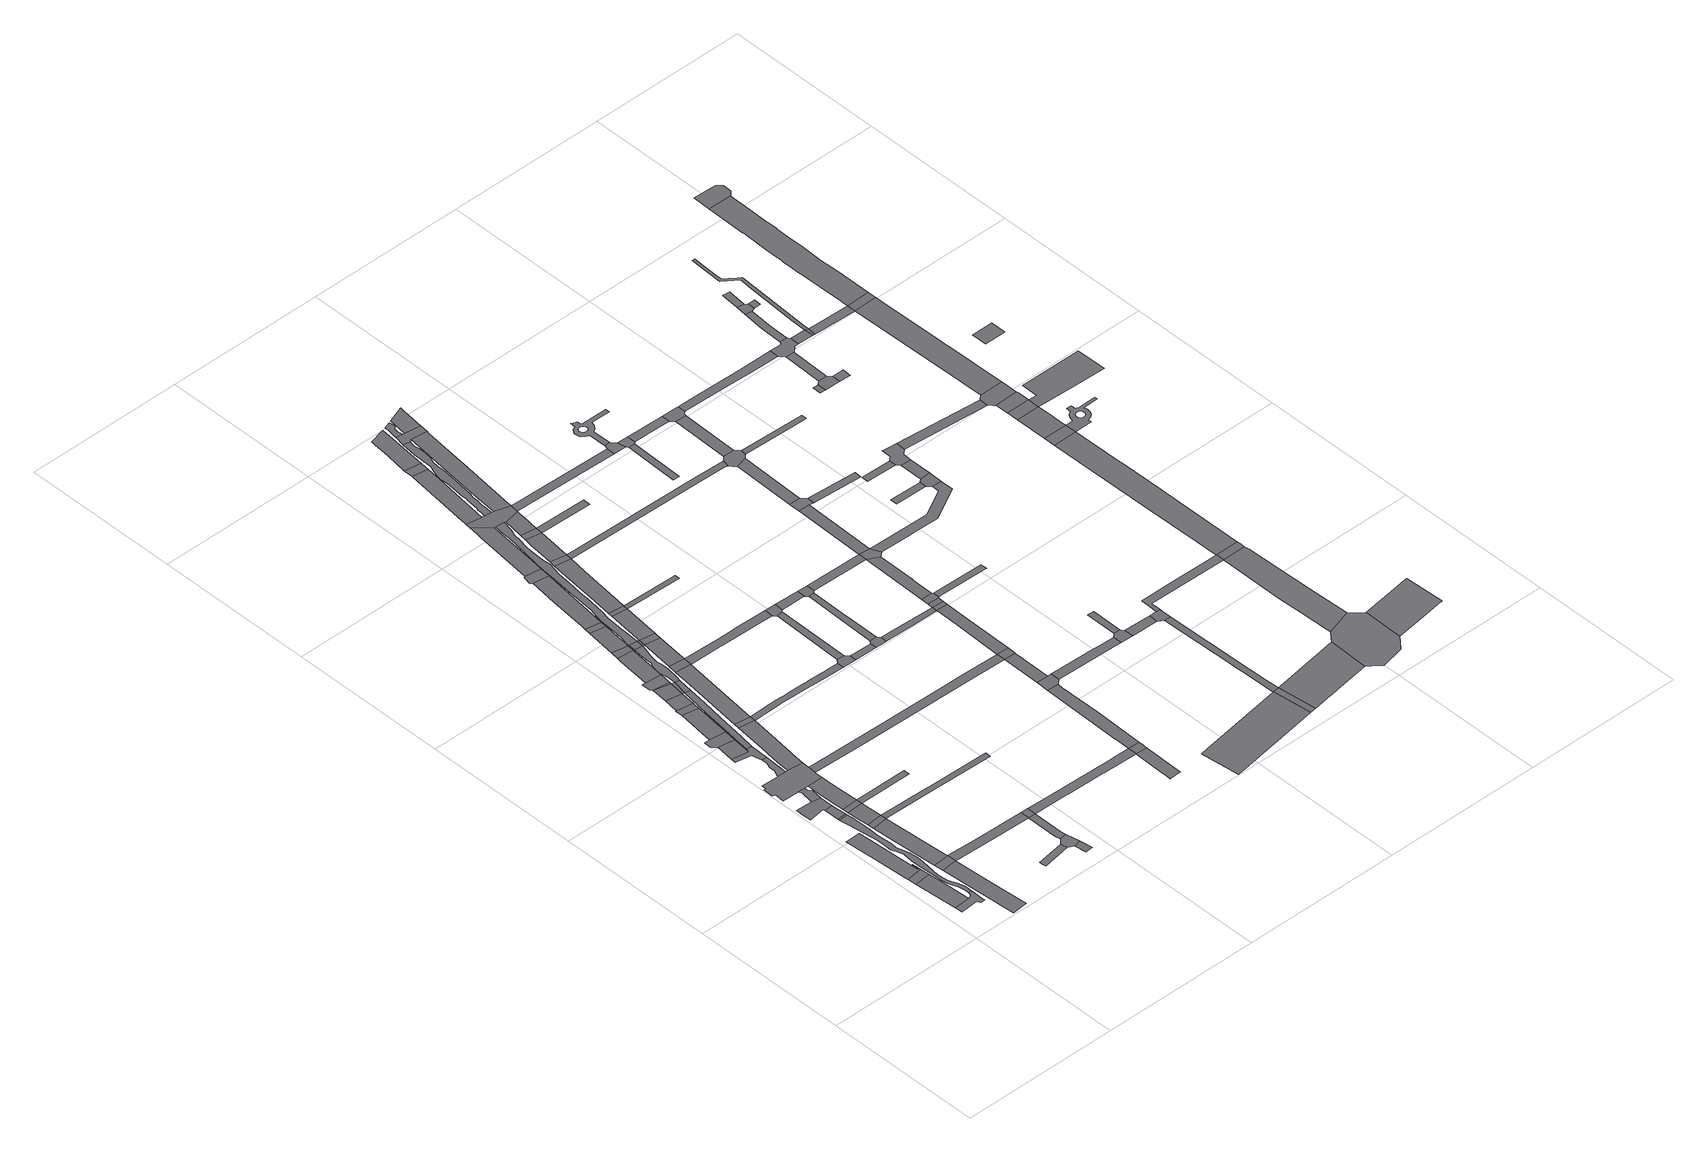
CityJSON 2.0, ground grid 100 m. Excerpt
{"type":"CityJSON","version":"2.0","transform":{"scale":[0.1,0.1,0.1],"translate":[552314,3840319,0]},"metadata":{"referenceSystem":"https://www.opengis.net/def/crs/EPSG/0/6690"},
"CityObjects":{
"road1":{"type":"Road","geometry":[{"type":"MultiSurface","lod":"1","boundaries":[[[0,1,2,3,4,5,6,7,8,9,10,11,12]]]}]},
"road2":{"type":"Road","attributes":{"RoadStructureAttribute.sectionType":"1"},"geometry":[{"type":"MultiSurface","lod":"1","boundaries":[[[13,14,15,4,3]]]}]},
"road3":{"type":"Road","geometry":[{"type":"MultiSurface","lod":"1","boundaries":[[[16,17,15,14]]]}]},
"road4":{"type":"Road","attributes":{"RoadStructureAttribute.sectionType":"1"},"geometry":[{"type":"MultiSurface","lod":"1","boundaries":[[[18,19,20,17,16,21,22,23,24,25,26]]]}]},
"road5":{"type":"Road","attributes":{"RoadStructureAttribute.sectionType":"1"},"geometry":[{"type":"MultiSurface","lod":"1","boundaries":[[[27,28,29,30,31,32,33,34]]]}]},
"road6":{"type":"Road","geometry":[{"type":"MultiSurface","lod":"1","boundaries":[[[35,36,37,38,39,40,41,42,43,44,45,46,47,48,49,50,51,52,53,54,55,56,57,58,59,60,61,62,63,64,65,66,67,68,0,12]]]}]},
"road7":{"type":"Road","geometry":[{"type":"MultiSurface","lod":"1","boundaries":[[[69,70,31,30,71]]]}]},
"road8":{"type":"Road","geometry":[{"type":"MultiSurface","lod":"1","boundaries":[[[72,73,74,75,76,77,78,79,80,81]]]}]},
"road9":{"type":"Road","geometry":[{"type":"MultiSurface","lod":"1","boundaries":[[[82,83,51,50]]]}]},
"road10":{"type":"Road","attributes":{"RoadStructureAttribute.sectionType":"1"},"geometry":[{"type":"MultiSurface","lod":"1","boundaries":[[[84,85,86,87,70,69]]]}]},
"road11":{"type":"Road","geometry":[{"type":"MultiSurface","lod":"1","boundaries":[[[88,77,76,89,83,82]]]}]},
"road12":{"type":"Road","geometry":[{"type":"MultiSurface","lod":"1","boundaries":[[[90,91,85,84,92,93]]]}]},
"road13":{"type":"Road","geometry":[{"type":"MultiSurface","lod":"1","boundaries":[[[94,95,81,80,96,97,98,99,100,101]]]}]},
"road14":{"type":"Road","attributes":{"RoadStructureAttribute.sectionType":"1"},"geometry":[{"type":"MultiSurface","lod":"1","boundaries":[[[102,103,104,105,106,91,90]]]}]},
"road15":{"type":"Road","geometry":[{"type":"MultiSurface","lod":"1","boundaries":[[[107,108,105,104]]]}]},
"road16":{"type":"Road","geometry":[{"type":"MultiSurface","lod":"1","boundaries":[[[109,110,111,112,113,114,115,116,94,101,117,118,119,120,121,122,123,124,125,126,127]]]}]},
"road17":{"type":"Road","attributes":{"RoadStructureAttribute.sectionType":"1"},"geometry":[{"type":"MultiSurface","lod":"1","boundaries":[[[117,128,129,108,107,130,118]]]}]},
"road18":{"type":"Road","geometry":[{"type":"MultiSurface","lod":"1","boundaries":[[[131,132,133,134,135,126,125,136]]]}]},
"road19":{"type":"Road","attributes":{"RoadStructureAttribute.sectionType":"1"},"geometry":[{"type":"MultiSurface","lod":"1","boundaries":[[[137,138,139,140,141,142,131,136,143]]]}]},
"road20":{"type":"Road","attributes":{"RoadStructureAttribute.sectionType":"1"},"geometry":[{"type":"MultiSurface","lod":"1","boundaries":[[[144,139,138,145]]]}]},
"road21":{"type":"Road","geometry":[{"type":"MultiSurface","lod":"1","boundaries":[[[146,147,148,144,145,149,150]]]}]},
"road22":{"type":"Road","attributes":{"RoadStructureAttribute.sectionType":"1"},"geometry":[{"type":"MultiSurface","lod":"1","boundaries":[[[151,71,30,152,153,154]]]}]},
"road23":{"type":"Road","geometry":[{"type":"MultiSurface","lod":"1","boundaries":[[[155,156,157,158,159]]]}]},
"road24":{"type":"Road","attributes":{"RoadStructureAttribute.sectionType":"1"},"geometry":[{"type":"MultiSurface","lod":"1","boundaries":[[[160,161,150,149,162,163]]]}]},
"road25":{"type":"Road","attributes":{"RoadStructureAttribute.sectionType":"1"},"geometry":[{"type":"MultiSurface","lod":"1","boundaries":[[[164,165,166,167,168,124,123,169,170,171]]]}]},
"road26":{"type":"Road","attributes":{"RoadStructureAttribute.sectionType":"1"},"geometry":[{"type":"MultiSurface","lod":"1","boundaries":[[[172,173,174,175,176,107,104]]]}]},
"road27":{"type":"Road","geometry":[{"type":"MultiSurface","lod":"1","boundaries":[[[177,178,160,163,179]]]}]},
"road28":{"type":"Road","geometry":[{"type":"MultiSurface","lod":"1","boundaries":[[[180,181,182,183,137,143,184,185,186,187]]]}]},
"road29":{"type":"Road","attributes":{"RoadStructureAttribute.sectionType":"1"},"geometry":[{"type":"MultiSurface","lod":"1","boundaries":[[[188,177,179,189]]]}]},
"road30":{"type":"Road","geometry":[{"type":"MultiSurface","lod":"1","boundaries":[[[190,164,171,191,192]]]}]},
"road31":{"type":"Road","geometry":[{"type":"MultiSurface","lod":"1","boundaries":[[[193,188,189,194]]]}]},
"road32":{"type":"Road","geometry":[{"type":"MultiSurface","lod":"1","boundaries":[[[195,196,155,159,197,198]]]}]},
"road33":{"type":"Road","attributes":{"RoadStructureAttribute.sectionType":"1"},"geometry":[{"type":"MultiSurface","lod":"1","boundaries":[[[198,197,199,200]]]}]},
"road34":{"type":"Road","attributes":{"RoadStructureAttribute.sectionType":"1"},"geometry":[{"type":"MultiSurface","lod":"1","boundaries":[[[193,194,201]]]}]},
"road35":{"type":"Road","geometry":[{"type":"MultiSurface","lod":"1","boundaries":[[[202,203,204,205,206,193,201,207,208]]]}]},
"road36":{"type":"Road","attributes":{"RoadStructureAttribute.sectionType":"1"},"geometry":[{"type":"MultiSurface","lod":"1","boundaries":[[[209,210,211,212,213,214,90,93]]]}]},
"road37":{"type":"Road","attributes":{"RoadStructureAttribute.sectionType":"1"},"geometry":[{"type":"MultiSurface","lod":"1","boundaries":[[[215,216,153,217,196,195]]]}]},
"road38":{"type":"Road","geometry":[{"type":"MultiSurface","lod":"1","boundaries":[[[194,189,180,218]]]}]},
"road39":{"type":"Road","geometry":[{"type":"MultiSurface","lod":"1","boundaries":[[[218,180,187,219]]]}]},
"road40":{"type":"Road","geometry":[{"type":"MultiSurface","lod":"1","boundaries":[[[154,153,216,220]]]}]},
"road41":{"type":"Road","attributes":{"RoadStructureAttribute.sectionType":"1"},"geometry":[{"type":"MultiSurface","lod":"1","boundaries":[[[221,222,190,192,223,224]]]}]},
"road42":{"type":"Road","attributes":{"RoadStructureAttribute.sectionType":"1"},"geometry":[{"type":"MultiSurface","lod":"1","boundaries":[[[225,226,208,207,227,228,229,230,231]]]}]},
"road43":{"type":"Road","geometry":[{"type":"MultiSurface","lod":"1","boundaries":[[[232,225,231,233]]]}]},
"road44":{"type":"Road","geometry":[{"type":"MultiSurface","lod":"1","boundaries":[[[234,235,236,237,238,227,239,240,218,219,241,242,243,244,245,246,247]]]}]},
"road45":{"type":"Road","attributes":{"RoadStructureAttribute.sectionType":"1"},"geometry":[{"type":"MultiSurface","lod":"1","boundaries":[[[233,231,234,248]]]}]},
"road46":{"type":"Road","attributes":{"RoadStructureAttribute.sectionType":"1"},"geometry":[{"type":"MultiSurface","lod":"1","boundaries":[[[249,232,233,250,251,252,253]]]}]},
"road47":{"type":"Road","geometry":[{"type":"MultiSurface","lod":"1","boundaries":[[[254,221,224,255,256]]]}]},
"road48":{"type":"Road","geometry":[{"type":"MultiSurface","lod":"1","boundaries":[[[248,234,247,257]]]}]},
"road49":{"type":"Road","geometry":[{"type":"MultiSurface","lod":"1","boundaries":[[[258,249,253,259,260]]]}]},
"road50":{"type":"Road","attributes":{"RoadStructureAttribute.sectionType":"1"},"geometry":[{"type":"MultiSurface","lod":"1","boundaries":[[[261,254,256,262,263]]]}]},
"road51":{"type":"Road","attributes":{"RoadStructureAttribute.sectionType":"1"},"geometry":[{"type":"MultiSurface","lod":"1","boundaries":[[[257,247,261,264]]]}]},
"road52":{"type":"Road","geometry":[{"type":"MultiSurface","lod":"1","boundaries":[[[264,261,263,265]]]}]},
"road53":{"type":"Road","attributes":{"RoadStructureAttribute.sectionType":"1"},"geometry":[{"type":"MultiSurface","lod":"1","boundaries":[[[266,267,268,269,270,271,272,273,274,275,192,191,276,277,278,279,280,281]]]}]},
"road54":{"type":"Road","attributes":{"RoadStructureAttribute.sectionType":"1"},"geometry":[{"type":"MultiSurface","lod":"1","boundaries":[[[282,283,284,285,260,259,286,287,288]]]}]},
"road55":{"type":"Road","attributes":{"RoadStructureAttribute.sectionType":"1"},"geometry":[{"type":"MultiSurface","lod":"1","boundaries":[[[289,290,291,264,265,292]]]}]},
"road56":{"type":"Road","geometry":[{"type":"MultiSurface","lod":"1","boundaries":[[[293,289,292,294]]]}]},
"road57":{"type":"Road","geometry":[{"type":"MultiSurface","lod":"1","boundaries":[[[295,296,297,282,288,298,299]]]}]},
"road58":{"type":"Road","attributes":{"RoadStructureAttribute.sectionType":"1"},"geometry":[{"type":"MultiSurface","lod":"1","boundaries":[[[300,301,302,303,304,220,216,305,306,307,308,309,310]]]}]},
"road59":{"type":"Road","attributes":{"RoadStructureAttribute.sectionType":"1"},"geometry":[{"type":"MultiSurface","lod":"1","boundaries":[[[311,312,313,121,120,314,315,316,317,318]]]}]},
"road60":{"type":"Road","geometry":[{"type":"MultiSurface","lod":"1","boundaries":[[[319,320,321,322,323,324,325,326,327,328,329,330,331,332,248,257,333,334,335,336,337,338,339,340,341,342,343,344,345,346,347,348]]]}]},
"road61":{"type":"Road","attributes":{"RoadStructureAttribute.sectionType":"1"},"geometry":[{"type":"MultiSurface","lod":"1","boundaries":[[[349,350,293,294,351,352,353]]]}]},
"road62":{"type":"Road","attributes":{"RoadStructureAttribute.sectionType":"1"},"geometry":[{"type":"MultiSurface","lod":"1","boundaries":[[[354,355,356,256,255,357,358,359,360,361,362]]]}]},
"road63":{"type":"Road","attributes":{"RoadStructureAttribute.sectionType":"1"},"geometry":[{"type":"MultiSurface","lod":"1","boundaries":[[[363,364,365,366,367,299,298,368,369]]]}]},
"road64":{"type":"Road","geometry":[{"type":"MultiSurface","lod":"1","boundaries":[[[370,349,353,371]]]}]},
"road65":{"type":"Road"},
"road66":{"type":"Road","attributes":{"RoadStructureAttribute.sectionType":"1"},"geometry":[{"type":"MultiSurface","lod":"1","boundaries":[[[372,373,374,294,292]]]}]},
"road67":{"type":"Road","geometry":[{"type":"MultiSurface","lod":"1","boundaries":[[[375,281,280,376,377,378]]]}]},
"road68":{"type":"Road","attributes":{"RoadStructureAttribute.sectionType":"1"},"geometry":[{"type":"MultiSurface","lod":"1","boundaries":[[[379,380,370,371,381]]]}]},
"road69":{"type":"Road","geometry":[{"type":"MultiSurface","lod":"1","boundaries":[[[382,379,381,383]]]}]},
"road70":{"type":"Road","geometry":[{"type":"MultiSurface","lod":"1","boundaries":[[[384,363,369,319,348,385,386,387,388,389,390,391,392,393,394]]]}]},
"road71":{"type":"Road","attributes":{"RoadStructureAttribute.sectionType":"1"},"geometry":[{"type":"MultiSurface","lod":"1","boundaries":[[[395,396,397,398,375,378]]]}]},
"road72":{"type":"Road","attributes":{"RoadStructureAttribute.sectionType":"1"},"geometry":[{"type":"MultiSurface","lod":"1","boundaries":[[[399,400,401,402,403,404,384,394,405,406,407]]]}]},
"road73":{"type":"Road","attributes":{"RoadStructureAttribute.sectionType":"1"},"geometry":[{"type":"MultiSurface","lod":"1","boundaries":[[[408,409,387,386,382,383]]]}]},
"road74":{"type":"Road","attributes":{"RoadStructureAttribute.sectionType":"1"},"geometry":[{"type":"MultiSurface","lod":"1","boundaries":[[[309,410,411,412,413,414,415]]]}]},
"road75":{"type":"Road","attributes":{"RoadStructureAttribute.sectionType":"1"},"geometry":[{"type":"MultiSurface","lod":"1","boundaries":[[[377,376,416,417]]]}]},
"road76":{"type":"Road","geometry":[{"type":"MultiSurface","lod":"1","boundaries":[[[310,309,415,418,419,420]]]}]},
"road77":{"type":"Road","geometry":[{"type":"MultiSurface","lod":"1","boundaries":[[[362,361,421,422,397,396,423,424,425]]]}]},
"road78":{"type":"Road","geometry":[{"type":"MultiSurface","lod":"1","boundaries":[[[426,399,407,427]]]}]},
"road79":{"type":"Road","geometry":[{"type":"MultiSurface","lod":"1","boundaries":[[[428,429,417,416,430,431,432]]]}]},
"road80":{"type":"Road","geometry":[{"type":"MultiSurface","lod":"1","boundaries":[[[433,434,435,436,437,438,439,440,441,442,443,444,445,446,447,448,449,392,391,450,451,452,453,454,455,456,457,458,459,460,461,462,463]]]}]},
"road81":{"type":"Road","attributes":{"RoadStructureAttribute.sectionType":"1"},"geometry":[{"type":"MultiSurface","lod":"1","boundaries":[[[464,465,466,467,310,420,468,469,470]]]}]},
"road82":{"type":"Road","attributes":{"RoadStructureAttribute.sectionType":"1"},"geometry":[{"type":"MultiSurface","lod":"1","boundaries":[[[471,472,383,381]]]}]},
"road83":{"type":"Road","attributes":{"RoadStructureAttribute.sectionType":"1"},"geometry":[{"type":"MultiSurface","lod":"1","boundaries":[[[425,424,473,474,475]]]}]},
"road84":{"type":"Road","attributes":{"RoadStructureAttribute.sectionType":"1"},"geometry":[{"type":"MultiSurface","lod":"1","boundaries":[[[476,477,478,479,426,427]]]}]},
"road85":{"type":"Road","attributes":{"RoadStructureAttribute.sectionType":"1"},"geometry":[{"type":"MultiSurface","lod":"1","boundaries":[[[480,481,482,483,484,429,428]]]}]},
"road86":{"type":"Road","attributes":{"RoadStructureAttribute.sectionType":"1"},"geometry":[{"type":"MultiSurface","lod":"1","boundaries":[[[485,486,487,389,388,488,489,490,491,492]]]}]},
"road87":{"type":"Road","geometry":[{"type":"MultiSurface","lod":"1","boundaries":[[[475,474,493,494,483,482,495,496,497]]]}]},
"road88":{"type":"Road","geometry":[{"type":"MultiSurface","lod":"1","boundaries":[[[498,464,470,499,500,501]]]}]},
"road89":{"type":"Road","attributes":{"RoadStructureAttribute.sectionType":"1"},"geometry":[{"type":"MultiSurface","lod":"1","boundaries":[[[502,432,431,503,504,505,506]]]}]},
"road90":{"type":"Road","attributes":{"RoadStructureAttribute.sectionType":"1"},"geometry":[{"type":"MultiSurface","lod":"1","boundaries":[[[317,498,501,507,508,509,510]]]}]},
"road91":{"type":"Road","geometry":[{"type":"MultiSurface","lod":"1","boundaries":[[[511,512,513,514,515,516,517,518,519,520,521]]]}]},
"road92":{"type":"Road","geometry":[{"type":"MultiSurface","lod":"1","boundaries":[[[520,522,523,433,463,485,492,524,525,521]]]}]},
"road93":{"type":"Road","geometry":[{"type":"MultiSurface","lod":"1","boundaries":[[[318,317,510,526,527]]]}]},
"road94":{"type":"Road","attributes":{"RoadStructureAttribute.sectionType":"1"},"geometry":[{"type":"MultiSurface","lod":"1","boundaries":[[[528,529,530,525,524]]]}]},
"road95":{"type":"Road","attributes":{"RoadStructureAttribute.sectionType":"1"},"geometry":[{"type":"MultiSurface","lod":"1","boundaries":[[[388,387,531,532,533,534]]]}]},
"road96":{"type":"Road","attributes":{"RoadStructureAttribute.sectionType":"1"},"geometry":[{"type":"MultiSurface","lod":"1","boundaries":[[[535,371,353,536,537,538,539]]]}]},
"road97":{"type":"Road","attributes":{"RoadStructureAttribute.sectionType":"1"},"geometry":[{"type":"MultiSurface","lod":"1","boundaries":[[[540,541,542,543,318,527,544,545]]]}]},
"road98":{"type":"Road","attributes":{"function":"3","RoadStructureAttribute.sectionType":"1"},"geometry":[{"type":"MultiSurface","lod":"1","boundaries":[[[546,547,548,549,550,551,552]]]}]},
"road99":{"type":"Road","attributes":{"RoadStructureAttribute.sectionType":"1"},"geometry":[{"type":"MultiSurface","lod":"1","boundaries":[[[553,497,496,554,555,556]]]}]},
"road100":{"type":"Road","geometry":[{"type":"MultiSurface","lod":"1","boundaries":[[[506,505,540,545,557]]]}]},
"road101":{"type":"Road","attributes":{"RoadStructureAttribute.sectionType":"1"},"geometry":[{"type":"MultiSurface","lod":"1","boundaries":[[[558,559,506,557,560]]]}]},
"road102":{"type":"Road","attributes":{"RoadStructureAttribute.sectionType":"1"},"geometry":[{"type":"MultiSurface","lod":"1","boundaries":[[[561,562,563,500,499,564,565]]]}]},
"road103":{"type":"Road","geometry":[{"type":"MultiSurface","lod":"1","boundaries":[[[566,567,568,558,560,569,570,571,572]]]}]},
"road104":{"type":"Road","attributes":{"RoadStructureAttribute.sectionType":"1"},"geometry":[{"type":"MultiSurface","lod":"1","boundaries":[[[555,566,572,573,574,575]]]}]},
"road105":{"type":"Road","geometry":[{"type":"MultiSurface","lod":"1","boundaries":[[[556,555,575,576,577]]]}]},
"road106":{"type":"Road","attributes":{"RoadStructureAttribute.sectionType":"1"},"geometry":[{"type":"MultiSurface","lod":"1","boundaries":[[[578,579,580,581,582,571,570]]]}]},
"road107":{"type":"Road","attributes":{"RoadStructureAttribute.sectionType":"1"},"geometry":[{"type":"MultiSurface","lod":"1","boundaries":[[[583,556,577,584]]]}]},
"road108":{"type":"Road","attributes":{"RoadStructureAttribute.sectionType":"1"},"geometry":[{"type":"MultiSurface","lod":"1","boundaries":[[[585,586,587,588,589]]]}]},
"road109":{"type":"Road","geometry":[{"type":"MultiSurface","lod":"1","boundaries":[[[590,591,592,534,533,593,594]]]}]},
"road110":{"type":"Road","geometry":[{"type":"MultiSurface","lod":"1","boundaries":[[[595,565,564,596,597,598]]]}]},
"road111":{"type":"Road","geometry":[{"type":"MultiSurface","lod":"1","boundaries":[[[599,600,546,552,601]]]}]},
"road112":{"type":"Road","geometry":[{"type":"MultiSurface","lod":"1","boundaries":[[[602,603,595,598]]]}]},
"road113":{"type":"Road","geometry":[{"type":"MultiSurface","lod":"1","boundaries":[[[594,593,585,589,604,605]]]}]},
"road114":{"type":"Road","attributes":{"RoadStructureAttribute.sectionType":"1"},"geometry":[{"type":"MultiSurface","lod":"1","boundaries":[[[606,607,608,609,610,611,612,613,614,615,616,617,618,619,620,621,591,590,622,623,624,625,626,627,628,629],[630,631,632,633,634,635,636,637,638,639,640,641,642,643,644,645]]]}]},
"road115":{"type":"Road","geometry":[{"type":"MultiSurface","lod":"1","boundaries":[[[646,647,583,584,648,649,650]]]}]},
"road116":{"type":"Road","attributes":{"RoadStructureAttribute.sectionType":"1"},"geometry":[{"type":"MultiSurface","lod":"1","boundaries":[[[651,597,596,652,653]]]}]},
"road117":{"type":"Road","attributes":{"RoadStructureAttribute.sectionType":"1"},"geometry":[{"type":"MultiSurface","lod":"1","boundaries":[[[654,655,656,657,658,659,660,661,662,663,664,665,666,600,599]]]}]},
"road118":{"type":"Road","attributes":{"RoadStructureAttribute.sectionType":"1"},"geometry":[{"type":"MultiSurface","lod":"1","boundaries":[[[667,668,646,650]]]}]},
"road119":{"type":"Road","attributes":{"RoadStructureAttribute.sectionType":"1"},"geometry":[{"type":"MultiSurface","lod":"1","boundaries":[[[605,604,669,670,671]]]}]},
"road120":{"type":"Road","geometry":[{"type":"MultiSurface","lod":"1","boundaries":[[[672,673,674,539,538,675,676,668,667,677,678,679,680,681,682]]]}]},
"road121":{"type":"Road","geometry":[{"type":"MultiSurface","lod":"1","boundaries":[[[683,684,685,653,652,661,660,686,687,688]]]}]},
"road122":{"type":"Road","attributes":{"function":"3","RoadStructureAttribute.sectionType":"1"},"geometry":[{"type":"MultiSurface","lod":"1","boundaries":[[[689,690,599,601,691,692,693,694]]]}]},
"road123":{"type":"Road","attributes":{"RoadStructureAttribute.sectionType":"1"},"geometry":[{"type":"MultiSurface","lod":"1","boundaries":[[[695,696,697,577,576,698,699,700,701,702]]]}]},
"road124":{"type":"Road","attributes":{"RoadStructureAttribute.sectionType":"1"},"geometry":[{"type":"MultiSurface","lod":"1","boundaries":[[[703,704,649,648]]]}]},
"road125":{"type":"Road","attributes":{"RoadStructureAttribute.sectionType":"1"},"geometry":[{"type":"MultiSurface","lod":"1","boundaries":[[[705,672,682,706]]]}]},
"road126":{"type":"Road","geometry":[{"type":"MultiSurface","lod":"1","boundaries":[[[707,671,670,708,709,710,705,706,711,712,713]]]}]},
"road127":{"type":"Road","geometry":[{"type":"MultiSurface","lod":"1","boundaries":[[[714,715,716,717]]]}]},
"road128":{"type":"Road","attributes":{"RoadStructureAttribute.sectionType":"1"},"geometry":[{"type":"MultiSurface","lod":"1","boundaries":[[[718,719,720,721,722,723,724,680,679]]]}]},
"road129":{"type":"Road","geometry":[{"type":"MultiSurface","lod":"1","boundaries":[[[725,726,727,728]]]}]},
"road130":{"type":"Road","attributes":{"RoadStructureAttribute.sectionType":"1"},"geometry":[{"type":"MultiSurface","lod":"1","boundaries":[[[729,730,731,732,688,687,733,734,735,736,737]]]}]},
"road131":{"type":"Road","geometry":[{"type":"MultiSurface","lod":"1","boundaries":[[[738,717,716,695,702,739]]]}]},
"road132":{"type":"Road","geometry":[{"type":"MultiSurface","lod":"1","boundaries":[[[740,741,742,743,744,689,694,745,746,747,748,749,750,751]]]}]},
"road133":{"type":"Road","attributes":{"RoadStructureAttribute.sectionType":"1"},"geometry":[{"type":"MultiSurface","lod":"1","boundaries":[[[752,738,739,753]]]}]},
"road134":{"type":"Road","geometry":[{"type":"MultiSurface","lod":"1","boundaries":[[[754,755,756,757,758,728,727,752,753,759,760,761]]]}]},
"road135":{"type":"Road","attributes":{"RoadStructureAttribute.sectionType":"1"},"geometry":[{"type":"MultiSurface","lod":"1","boundaries":[[[762,763,764,713,712,765,766,767,768,769]]]}]},
"road136":{"type":"Road","attributes":{"RoadStructureAttribute.sectionType":"1"},"geometry":[{"type":"MultiSurface","lod":"1","boundaries":[[[770,771,772,773,774,736,775,776,777,778,779,743,742]]]}]},
"road137":{"type":"Road","geometry":[{"type":"MultiSurface","lod":"1","boundaries":[[[737,736,774,780,781]]]}]},
"road138":{"type":"Road","geometry":[{"type":"MultiSurface","lod":"1","boundaries":[[[782,783,784,785]]]}]},
"road139":{"type":"Road","attributes":{"function":"3","RoadStructureAttribute.sectionType":"1"},"geometry":[{"type":"MultiSurface","lod":"1","boundaries":[[[786,787,788,751,750,789,790,791,792]]]}]},
"road140":{"type":"Road","geometry":[{"type":"MultiSurface","lod":"1","boundaries":[[[793,785,784,794,795,796]]]}]},
"road141":{"type":"Road","attributes":{"RoadStructureAttribute.sectionType":"1"},"geometry":[{"type":"MultiSurface","lod":"1","boundaries":[[[761,760,797,798]]]}]},
"road142":{"type":"Road","attributes":{"RoadStructureAttribute.sectionType":"1"},"geometry":[{"type":"MultiSurface","lod":"1","boundaries":[[[799,793,796,800]]]}]},
"road143":{"type":"Road","attributes":{"RoadStructureAttribute.sectionType":"1"},"geometry":[{"type":"MultiSurface","lod":"1","boundaries":[[[801,802,803,804,805,806,807,808,809,810,811,812,737,781]]]}]},
"road144":{"type":"Road","attributes":{"RoadStructureAttribute.sectionType":"1"},"geometry":[{"type":"MultiSurface","lod":"1","boundaries":[[[813,814,795,794]]]}]},
"road145":{"type":"Road","geometry":[{"type":"MultiSurface","lod":"1","boundaries":[[[815,816,769,768,799,800,817,818,819,820]]]}]},
"road146":{"type":"Road","attributes":{"RoadStructureAttribute.sectionType":"1"},"geometry":[{"type":"MultiSurface","lod":"1","boundaries":[[[821,822,815,820,823,824]]]}]},
"road147":{"type":"Road","geometry":[{"type":"MultiSurface","lod":"1","boundaries":[[[825,826,808,807]]]}]},
"road148":{"type":"Road","attributes":{"RoadStructureAttribute.sectionType":"1"},"geometry":[{"type":"MultiSurface","lod":"1","boundaries":[[[819,818,827,828]]]}]},
"road149":{"type":"Road","attributes":{"RoadStructureAttribute.sectionType":"1"},"geometry":[{"type":"MultiSurface","lod":"1","boundaries":[[[829,830,831,832,826,825,833,834,835,836,837]]]}]},
"road150":{"type":"Road","geometry":[{"type":"MultiSurface","lod":"1","boundaries":[[[838,821,824,839,840,841]]]}]},
"road151":{"type":"Road","geometry":[{"type":"MultiSurface","lod":"1","boundaries":[[[828,827,842,843]]]}]},
"road152":{"type":"Road","geometry":[{"type":"MultiSurface","lod":"1","boundaries":[[[844,829,837,845]]]}]},
"road153":{"type":"Road","attributes":{"RoadStructureAttribute.sectionType":"1"},"geometry":[{"type":"MultiSurface","lod":"1","boundaries":[[[846,847,838,841]]]}]},
"road154":{"type":"Road","attributes":{"RoadStructureAttribute.sectionType":"1"},"geometry":[{"type":"MultiSurface","lod":"1","boundaries":[[[848,849,850,851,844,845]]]}]},
"road155":{"type":"Road","geometry":[{"type":"MultiSurface","lod":"1","boundaries":[[[852,853,840,839]]]}]},
"road156":{"type":"Road","geometry":[{"type":"MultiSurface","lod":"1","boundaries":[[[854,855,798,797,856,857,858,851,850,859,860]]]}]},
"road157":{"type":"Road","attributes":{"RoadStructureAttribute.sectionType":"1"},"geometry":[{"type":"MultiSurface","lod":"1","boundaries":[[[861,862,863,864,865,866,867,868,869,870,871,872,873,874,875,828,843]]]}]},
"road158":{"type":"Road","attributes":{"RoadStructureAttribute.sectionType":"1"},"geometry":[{"type":"MultiSurface","lod":"1","boundaries":[[[843,842,876,877]]]}]},
"road159":{"type":"Road","attributes":{"RoadStructureAttribute.sectionType":"1"},"geometry":[{"type":"MultiSurface","lod":"1","boundaries":[[[878,879,880,881,882,883,884,885,886,887,888,889,890,891,892,893,894,895,896,897,898,899,900,901,902,903,904,905,906,907,908,909,910,911,912,913,914,915,916,917,918,919,920,921,922,923,924,925,926,927,928,929,930,931,932,933,934,935,936,937,938,939,940,941,942,943,944,945,946,947,948,949,950,951,952,953,954,955,956,957,958,959,960,961,962,963,964,965,966,967,968,969,970,971,972,973,974,975,976,977,978,979,980,981,982,983,984,985,825,807],[986,987,988,989,990,991,992,993,994,995,996,997,998,999,1000,1001,1002,1003,1004,1005,1006,1007,1008,1009,1010,1011,1012,1013,1014,1015,1016,1017,1018,1019,1020,1021,1022,1023,1024,1025,1026,1027,1028,1029,1030,1031,1032,1033,1034,1035,1036,1037,1038,1039,1040,1041,1042,1043,1044,1045,1046,1047,1048,1049,1050,1051,1052,1053,1054,1055,1056,1057,1058,1059,1060,1061,1062,1063,1064,1065,1066,1067,1068,1069,1070,1071,1072,1073,1074,1075,1076,1077,1078,1079,1080,1081,1082,1083,1084,1085,1086,1087,1088,1089,1090,1091,1092,1093]]]}]},
"road160":{"type":"Road","attributes":{"RoadStructureAttribute.sectionType":"1"},"geometry":[{"type":"MultiSurface","lod":"1","boundaries":[[[1094,1095,1096,1097,1098,876,1099,1100,1101,1102,854,860]]]}]},
"road161":{"type":"Road","attributes":{"RoadStructureAttribute.sectionType":"1"},"geometry":[{"type":"MultiSurface","lod":"1","boundaries":[[[1103,1104,845,837,1105,1106,1107]]]}]},
"road162":{"type":"Road","geometry":[{"type":"MultiSurface","lod":"1","boundaries":[[[1108,877,876,1098]]]}]},
"road163":{"type":"Road","geometry":[{"type":"MultiSurface","lod":"1","boundaries":[[[1109,1110,1111,1112,1113]]]}]},
"road164":{"type":"Road","attributes":{"RoadStructureAttribute.sectionType":"1"},"geometry":[{"type":"MultiSurface","lod":"1","boundaries":[[[1114,1115,1116,1117,1118,1119,1120,1121,1122,1123,1124,1125,877,1108,1126,1127,1128,1129,1130,1131,1132,1133,1134,1135,1136,1137,1138,1139]]]}]},
"road165":{"type":"Road","geometry":[{"type":"MultiSurface","lod":"1","boundaries":[[[1140,1114,1139,1141,1142,1143,1144,1145,1146]]]}]}
},
"vertices":[
[219,290,0],[211,267,0],[196,257,0],[187,257,0],[86,246,0],[89,202,0],[190,212,0],[202,209,0],[212,189,0],[239,190,0],[237,214,0],[239,277,0],[239,289,0],
[176,439,0],[169,533,0],[67,522,0],
[164,590,0],[64,579,0],
[36,1013,0],[49,802,0],[63,591,0],[164,602,0],[160,649,0],[160,602,0],[155,602,0],[139,888,0],[130,1013,0],
[358,258,0],[348,378,0],[342,504,0],[342,515,0],[242,505,0],[276,14,0],[276,12,0],[375,23,0],
[240,341,0],[227,388,0],[207,434,0],[201,494,0],[202,533,0],[208,586,0],[216,626,0],[217,670,0],[212,723,0],[204,759,0],[191,805,0],[194,844,0],[190,938,0],[189,1015,0],[189,1126,0],[186,1163,0],[128,1157,0],[137,1094,0],[159,908,0],[159,843,0],[160,809,0],[173,778,0],[183,735,0],[180,699,0],[176,668,0],[176,621,0],[179,565,0],[182,529,0],[182,487,0],[184,448,0],[189,416,0],[197,390,0],[211,355,0],[218,317,0],
[338,573,0],[238,563,0],[341,573,0],
[20,1368,0],[20,1320,0],[22,1264,0],[124,1279,0],[128,1266,0],[178,1271,0],[177,1298,0],[177,1327,0],[179,1354,0],[122,1363,0],
[185,1175,0],[128,1169,0],
[309,1001,0],[211,992,0],[220,844,0],[237,581,0],
[180,1238,0],[128,1195,0],
[308,1040,0],[209,1031,0],[309,1002,0],[309,1005,0],
[125,1466,0],[134,1447,0],[181,1367,0],[183,1393,0],[184,1417,0],[188,1425,0],[171,1446,0],[170,1466,0],
[307,1040,0],[307,1045,0],[301,1175,0],[201,1170,0],[204,1106,0],
[300,1214,0],[199,1207,0],
[26,1629,0],[23,1599,0],[10,1599,0],[9,1537,0],[17,1533,0],[25,1529,0],[22,1469,0],[122,1466,0],[197,1466,0],[293,1466,0],[293,1517,0],[295,1517,0],[298,1571,0],[299,1584,0],[302,1617,0],[204,1626,0],[187,1626,0],[136,1625,0],[129,1625,0],
[194,1402,0],[195,1283,0],[294,1349,0],
[164,1777,0],[164,1739,0],[152,1706,0],[152,1668,0],[138,1635,0],[194,1775,0],
[167,1895,0],[156,1870,0],[55,1889,0],[51,1859,0],[152,1840,0],[156,1812,0],[200,1891,0],
[69,2006,0],[170,1988,0],
[60,2078,0],[44,2079,0],[41,2031,0],[179,2066,0],[79,2078,0],
[522,566,0],[600,508,0],[848,501,0],[849,559,0],
[822,237,0],[645,208,0],[647,187,0],[651,166,0],[832,198,0],
[107,2314,0],[84,2139,0],[201,2246,0],[207,2296,0],
[251,2043,0],[228,1844,0],[215,1746,0],[208,1683,0],[205,1637,0],[307,1672,0],[329,1845,0],[350,2027,0],
[637,1175,0],[638,1194,0],[639,1213,0],[638,1213,0],[622,1213,0],
[112,2361,0],[104,2361,0],[213,2343,0],
[239,2435,0],[211,2245,0],[198,2132,0],[174,1950,0],[214,1986,0],[239,2168,0],[260,2310,0],[276,2427,0],
[123,2456,0],[224,2438,0],
[255,2077,0],[352,2027,0],[354,2065,0],
[136,2560,0],[236,2533,0],
[896,278,0],[851,268,0],[866,179,0],[911,189,0],
[878,103,0],[924,109,0],
[238,2547,0],
[140,2630,0],[135,2630,0],[124,2631,0],[122,2575,0],[133,2563,0],[247,2618,0],[147,2631,0],
[636,998,0],[1036,989,0],[1036,1007,0],[1036,1024,0],[636,1033,0],[634,1033,0],
[891,313,0],[893,502,0],[846,302,0],
[258,2529,0],
[289,2523,0],
[894,558,0],
[316,2584,0],[301,2460,0],[354,2066,0],[413,2574,0],
[175,2870,0],[171,2840,0],[250,2640,0],[256,2697,0],[273,2841,0],[273,2842,0],[275,2857,0],
[182,2922,0],[281,2903,0],
[285,2856,0],[278,2811,0],[274,2742,0],[274,2718,0],[262,2702,0],[255,2612,0],[260,2574,0],[293,2549,0],[309,2634,0],[306,2683,0],[301,2709,0],[313,2766,0],[323,2802,0],[335,2850,0],
[285,2903,0],
[205,3110,0],[282,2914,0],[283,2920,0],[291,2985,0],[304,3092,0],
[323,2640,0],[416,2574,0],[420,2629,0],
[341,2896,0],
[209,3149,0],[309,3131,0],[211,3149,0],
[349,2848,0],[421,2642,0],[444,2833,0],
[353,2894,0],
[450,2877,0],
[891,2060,0],[889,2060,0],[768,2064,0],[749,2064,0],[741,2064,0],[653,2066,0],[592,2067,0],[535,2069,0],[492,2069,0],[491,2069,0],[561,2032,0],[741,2024,0],[747,2024,0],[851,2020,0],[968,2018,0],[968,2058,0],
[264,3593,0],[242,3413,0],[219,3210,0],[214,3176,0],[319,3219,0],[352,3486,0],[364,3581,0],
[381,3128,0],[355,2911,0],[354,2904,0],[479,3116,0],
[384,3156,0],[482,3145,0],
[262,3661,0],[252,3609,0],[262,3596,0],[372,3649,0],[272,3661,0],
[1510,544,0],[1509,544,0],[1459,545,0],[1032,554,0],[1015,555,0],[1124,497,0],[1126,497,0],[1371,491,0],[1373,491,0],[1595,486,0],[1596,542,0],
[1343,1551,0],[1241,1553,0],[765,1561,0],[612,1509,0],[927,1503,0],[1390,1494,0],[1616,1489,0],[1614,1545,0],
[432,4050,0],[422,3978,0],[420,3935,0],[376,3632,0],[374,3604,0],[353,3424,0],[347,3337,0],[340,3277,0],[338,3240,0],[321,3176,0],[316,3142,0],[305,3010,0],[298,2960,0],[286,2923,0],[343,2942,0],[347,3010,0],[354,3124,0],[370,3193,0],[382,3290,0],[391,3384,0],[402,3469,0],[411,3555,0],[430,3647,0],[427,3685,0],[432,3758,0],[436,3824,0],[448,3890,0],[455,3938,0],[474,3978,0],[487,4044,0],
[439,3616,0],[402,3307,0],[484,3156,0],[523,3482,0],[537,3599,0],
[780,2621,0],[755,2622,0],[645,2624,0],[628,2570,0],[630,2570,0],[908,2564,0],[965,2563,0],[983,2563,0],[984,2617,0],
[330,4133,0],[330,4131,0],[328,4113,0],[321,4061,0],[318,4038,0],[382,3731,0],[420,4051,0],
[444,3656,0],[542,3638,0],
[838,3107,0],[839,3137,0],[657,3141,0],
[991,2084,0],[1055,2016,0],[1056,2057,0],[1033,2077,0],
[471,3868,0],[464,3825,0],[569,3853,0],
[478,3913,0],[574,3898,0],
[334,4169,0],[490,4044,0],[497,4043,0],[594,4062,0],[602,4113,0],[507,4144,0],[502,4144,0],[494,4145,0],[449,4150,0],[435,4152,0],[431,4152,0],
[1040,2496,0],[1041,2550,0],[1001,2541,0],[1000,2496,0],
[390,4633,0],[389,4623,0],[384,4584,0],[380,4550,0],[337,4199,0],[335,4176,0],[431,4154,0],[477,4518,0],[488,4617,0],
[588,4008,0],[592,4046,0],
[1591,311,0],[1589,251,0],[1589,249,0],[1588,222,0],[1662,227,0],[1667,483,0],
[1198,2013,0],[1198,2053,0],
[1668,514,0],[1668,515,0],[1668,539,0],
[992,2552,0],[999,2543,0],[1041,2552,0],[1052,2562,0],[1054,2615,0],
[392,4693,0],[495,4676,0],
[1256,2074,0],[1213,2071,0],[1249,2012,0],[1268,2012,0],[1273,2052,0],
[529,4846,0],[520,4780,0],[516,4741,0],[517,4711,0],[517,4678,0],[513,4624,0],[502,4591,0],[487,4548,0],[484,4516,0],[485,4485,0],[483,4450,0],[471,4336,0],[473,4313,0],[469,4298,0],[461,4221,0],[456,4211,0],[455,4183,0],[498,4198,0],[498,4226,0],[506,4271,0],[505,4300,0],[512,4324,0],[517,4338,0],[542,4560,0],[542,4603,0],[545,4639,0],[564,4687,0],[568,4740,0],[568,4771,0],[564,4802,0],[571,4837,0],
[1608,1160,0],[1606,1079,0],[1596,639,0],[1599,639,0],[1675,855,0],[1677,1127,0],[1678,1157,0],
[904,3845,0],[905,3890,0],
[1192,2560,0],[1209,2559,0],[1210,2612,0],
[528,4980,0],[530,4998,0],[429,4974,0],[412,4836,0],
[1258,2298,0],[1258,2306,0],[1261,2544,0],[1223,2541,0],[1218,2299,0],
[590,4848,0],[556,4586,0],[519,4270,0],[603,4127,0],[604,4134,0],[647,4484,0],[687,4821,0],[689,4836,0],
[1220,2546,0],[1221,2544,0],[1262,2545,0],[1273,2559,0],[1275,2610,0],
[1610,1243,0],[1708,1184,0],[1709,1240,0],[1683,1240,0],
[1341,2050,0],[1273,2012,0],[1461,2008,0],[1622,2010,0],[1626,2040,0],
[1683,1244,0],[1686,1424,0],[1686,1425,0],[1687,1486,0],
[582,4918,0],[578,4938,0],[583,4966,0],[600,4981,0],[597,5007,0],[596,5020,0],[553,5006,0],[552,4977,0],[546,4941,0],[542,4914,0],[582,4906,0],
[541,4904,0],[533,4870,0],[697,4892,0],[597,4905,0],
[1688,1497,0],[1689,1543,0],
[715,5038,0],[718,5063,0],[612,5025,0],
[597,4062,0],[1168,4048,0],[1267,4045,0],[1268,4098,0],
[1450,3623,0],[1448,3583,0],[1606,3577,0],[1628,3575,0],[1638,3617,0],
[1626,2010,0],[1626,2005,0],[1626,2002,0],[1624,1858,0],[1696,1858,0],[1698,2008,0],
[2442,350,0],[2185,309,0],[1892,262,0],[1839,254,0],[1865,3,0],[2229,63,0],[2470,101,0],
[1287,2610,0],[1282,2558,0],[1638,2549,0],[1638,2603,0],
[1699,2038,0],
[1627,2076,0],[1626,2042,0],[1699,2073,0],
[2082,1230,0],[2016,1232,0],[2014,1232,0],[2141,1173,0],[2142,1229,0],
[1628,2126,0],[1628,2105,0],[1628,2094,0],[1706,2078,0],[1708,2080,0],[1705,2119,0],[1700,2125,0],
[1703,2269,0],[1703,2270,0],[1707,2514,0],
[1737,2540,0],[1708,2599,0],
[1712,2080,0],[2038,2072,0],[2040,2072,0],[2038,2092,0],[2037,2112,0],
[1649,3063,0],[1720,3062,0],
[1359,4030,0],[1347,3688,0],[1367,3687,0],[1387,3686,0],[1399,4029,0],
[1313,4127,0],[1278,4124,0],[1274,4113,0],[1347,4043,0],[1339,4096,0],
[2163,1249,0],[2220,1171,0],[2221,1229,0],[2203,1249,0],
[2483,356,0],[2442,352,0],[2510,107,0],
[2207,1449,0],[2167,1449,0],
[1411,4041,0],[1412,4094,0],
[1311,4331,0],[1303,4334,0],[1303,4359,0],[1284,4366,0],[1270,4371,0],[1269,4352,0],[1268,4338,0],[1248,4331,0],[1233,4313,0],[1230,4299,0],[1229,4291,0],[1234,4268,0],[1249,4251,0],[1256,4247,0],[1269,4241,0],[1277,4241,0],[1312,4244,0],[1329,4256,0],[1334,4259,0],[1344,4273,0],[1349,4279,0],[1353,4304,0],[1476,4303,0],[1476,4328,0],[1269,4276,0],[1261,4288,0],[1261,4297,0],[1261,4303,0],[1271,4316,0],[1279,4317,0],[1284,4318,0],[1286,4319,0],[1291,4317,0],[1301,4314,0],[1308,4301,0],[1309,4286,0],[1303,4279,0],[1299,4274,0],[1284,4271,0],[1273,4275,0],
[1650,3136,0],[1649,3094,0],[1748,3060,0],[1751,3105,0],[1722,3134,0],
[2263,1228,0],[2389,1167,0],[2390,1223,0],
[2479,447,0],[2477,511,0],[2474,637,0],[2474,639,0],[2470,866,0],[2469,911,0],[2466,1143,0],[2423,1142,0],[2431,771,0],[2434,638,0],[2434,636,0],[2437,549,0],[2439,445,0],
[1732,3554,0],[1660,3535,0],
[1577,4037,0],[1650,4035,0],[1651,4089,0],
[1663,3643,0],[1658,3638,0],[1655,3634,0],[1644,3555,0],[1656,3540,0],[1736,3558,0],[1754,3577,0],[1756,3578,0],[1760,3613,0],[1738,3636,0],[1734,3641,0],
[2437,1222,0],[2433,1222,0],[2431,1222,0],[2464,1208,0],[2464,1222,0],[2441,1221,0],
[2929,429,0],[2502,360,0],[2642,128,0],[2643,128,0],[2696,137,0],[2922,172,0],
[2281,2730,0],[2280,2683,0],[2110,2590,0],[1924,2535,0],[1974,2533,0],[2127,2529,0],[2341,2645,0],[2342,2729,0],
[2064,3039,0],[2067,3084,0],
[1672,4012,0],[1743,4005,0],
[1749,4087,0],[1656,4028,0],[1662,4022,0],[1668,4016,0],[1745,4023,0],[1761,4038,0],[1761,4087,0],
[2052,2802,0],[2051,2757,0],[2255,2753,0],[2256,2798,0],
[2156,3565,0],[2176,3565,0],[2177,3581,0],[2177,3598,0],[1969,3606,0],[1968,3606,0],[1763,3613,0],
[2067,3033,0],[2066,2988,0],[2260,2983,0],[2258,3028,0],
[2643,1338,0],[2443,1338,0],[2442,1313,0],[2442,1288,0],[2463,1288,0],[2468,1288,0],[2473,1288,0],[2971,1278,0],[2971,1333,0],
[2278,2817,0],[2343,2816,0],
[3195,494,0],[3169,516,0],[3145,538,0],[2979,489,0],[2951,455,0],[2948,151,0],[2983,123,0],[3000,110,0],[3149,142,0],[3189,189,0],[3213,218,0],[3218,473,0],
[2278,2961,0],[2344,2960,0],
[2349,3105,0],[2286,3111,0],[2286,3110,0],[2285,3074,0],[2285,3051,0],[2345,3014,0],[2375,3042,0],[2379,3103,0],
[2189,4078,0],[1864,4085,0],[1784,4087,0],[1983,4033,0],[2108,4029,0],[2221,4025,0],[2408,4021,0],[2408,4078,0],
[3136,820,0],[3123,1251,0],[3120,1251,0],[3120,1265,0],[3119,1280,0],[2972,1264,0],[2972,1257,0],[2970,858,0],[2975,700,0],[2979,511,0],
[3119,1309,0],[3119,1334,0],
[2368,3715,0],[2366,3661,0],[2403,3659,0],[2404,3714,0],
[3554,526,0],[3542,524,0],[3475,513,0],[3435,251,0],[3554,269,0],[3557,269,0],[3563,270,0],
[2427,3735,0],[2503,3657,0],[2504,3712,0],[2482,3733,0],
[2923,2996,0],[2926,3055,0],
[2436,3987,0],[2491,3985,0],
[3119,1476,0],[3118,1872,0],[3118,1908,0],[3114,2198,0],[3114,2199,0],[3113,2314,0],[3110,2534,0],[2959,2532,0],[2962,2253,0],[2964,1871,0],[2969,1474,0],[2971,1346,0],
[2575,3655,0],[2577,3710,0],
[2494,4096,0],[2484,4077,0],[2525,4018,0],[2550,4018,0],[2551,4077,0],[2539,4094,0],
[2512,4375,0],[2497,4235,0],[2542,4232,0],[2556,4368,0],
[3109,2605,0],[2959,2604,0],
[2649,4015,0],[2651,4077,0],
[2958,2808,0],[2958,2703,0],[2958,2694,0],[2958,2665,0],[3109,2609,0],[3108,2695,0],[3108,2697,0],[3107,2803,0],[3107,2809,0],
[2519,4443,0],[2578,4379,0],[2579,4424,0],[2564,4436,0],
[2663,4015,0],[2670,4067,0],
[2958,2882,0],[3108,2882,0],
[2576,4559,0],[2532,4564,0],
[3107,2924,0],[3106,2964,0],[3106,2972,0],[2957,2965,0],
[2623,4378,0],[2624,4423,0],
[2954,3079,0],[2930,3057,0],[2935,2995,0],[2940,2987,0],[2949,2976,0],[3104,3073,0],[3104,3080,0],
[2670,4105,0],[2701,4595,0],[2663,4624,0],[2645,4638,0],[2615,4664,0],[2616,4711,0],[2623,4869,0],[2615,4870,0],[2607,4871,0],[2601,4769,0],[2595,4654,0],[2680,4587,0],[2679,4571,0],[2674,4497,0],[2653,4159,0],
[2942,4006,0],[2941,4060,0],
[3124,2534,0],[3203,2535,0],[3224,2535,0],[3223,2559,0],[3225,2559,0],[3227,2559,0],[3230,2560,0],[3232,2560,0],[3234,2561,0],[3236,2561,0],[3238,2562,0],[3240,2563,0],[3242,2563,0],[3244,2564,0],[3245,2565,0],[3247,2566,0],[3249,2567,0],[3251,2568,0],[3253,2570,0],[3254,2571,0],[3256,2572,0],[3258,2574,0],[3259,2575,0],[3261,2576,0],[3262,2578,0],[3263,2580,0],[3265,2581,0],[3266,2583,0],[3267,2585,0],[3268,2587,0],[3269,2588,0],[3270,2590,0],[3271,2592,0],[3272,2594,0],[3273,2596,0],[3273,2598,0],[3274,2600,0],[3274,2602,0],[3275,2604,0],[3275,2606,0],[3275,2608,0],[3276,2611,0],[3276,2613,0],[3276,2615,0],[3276,2617,0],[3276,2619,0],[3275,2621,0],[3275,2623,0],[3275,2625,0],[3274,2627,0],[3274,2629,0],[3273,2631,0],[3272,2633,0],[3272,2635,0],[3271,2637,0],[3270,2639,0],[3269,2642,0],[3369,2645,0],[3368,2664,0],[3288,2661,0],[3252,2660,0],[3251,2661,0],[3249,2662,0],[3247,2663,0],[3245,2664,0],[3243,2665,0],[3241,2666,0],[3239,2667,0],[3237,2668,0],[3234,2668,0],[3235,2698,0],[3205,2700,0],[3204,2668,0],[3202,2667,0],[3200,2667,0],[3198,2666,0],[3196,2665,0],[3194,2664,0],[3192,2663,0],[3191,2662,0],[3189,2661,0],[3187,2660,0],[3185,2658,0],[3184,2657,0],[3182,2656,0],[3181,2654,0],[3179,2653,0],[3178,2651,0],[3176,2649,0],[3175,2648,0],[3174,2646,0],[3173,2644,0],[3172,2642,0],[3171,2641,0],[3170,2639,0],[3169,2637,0],[3168,2635,0],[3167,2633,0],[3167,2631,0],[3166,2629,0],[3166,2627,0],[3165,2625,0],[3165,2623,0],[3165,2620,0],[3164,2618,0],[3164,2616,0],[3164,2615,0],[3154,2606,0],[3226,2639,0],[3227,2639,0],[3229,2639,0],[3230,2638,0],[3231,2638,0],[3233,2637,0],[3234,2637,0],[3235,2636,0],[3236,2635,0],[3237,2634,0],[3238,2633,0],[3239,2632,0],[3240,2631,0],[3241,2630,0],[3243,2628,0],[3244,2627,0],[3244,2626,0],[3245,2624,0],[3246,2623,0],[3246,2622,0],[3246,2620,0],[3247,2619,0],[3247,2617,0],[3247,2616,0],[3247,2615,0],[3247,2613,0],[3247,2612,0],[3246,2611,0],[3246,2609,0],[3246,2608,0],[3245,2607,0],[3245,2605,0],[3244,2604,0],[3243,2603,0],[3243,2602,0],[3242,2600,0],[3241,2599,0],[3240,2598,0],[3239,2597,0],[3238,2596,0],[3237,2596,0],[3236,2595,0],[3235,2594,0],[3233,2593,0],[3232,2593,0],[3231,2592,0],[3230,2592,0],[3228,2592,0],[3227,2591,0],[3225,2591,0],[3224,2591,0],[3223,2591,0],[3221,2591,0],[3220,2591,0],[3219,2591,0],[3217,2592,0],[3216,2592,0],[3215,2592,0],[3213,2593,0],[3212,2593,0],[3211,2594,0],[3210,2595,0],[3208,2596,0],[3207,2596,0],[3206,2597,0],[3205,2598,0],[3204,2599,0],[3203,2600,0],[3203,2602,0],[3202,2603,0],[3201,2604,0],[3201,2605,0],[3200,2606,0],[3200,2608,0],[3199,2609,0],[3199,2610,0],[3199,2612,0],[3199,2613,0],[3198,2615,0],[3198,2616,0],[3199,2617,0],[3199,2619,0],[3199,2620,0],[3199,2622,0],[3200,2623,0],[3200,2624,0],[3201,2625,0],[3201,2627,0],[3202,2628,0],[3203,2629,0],[3204,2630,0],[3205,2631,0],[3206,2632,0],[3207,2633,0],[3208,2634,0],[3209,2635,0],[3210,2636,0],[3211,2636,0],[3212,2637,0],[3214,2638,0],[3215,2638,0],[3216,2638,0],[3218,2639,0],[3219,2639,0],[3220,2639,0],[3222,2639,0],[3223,2639,0],[3225,2639,0],
[3099,3475,0],[3099,3477,0],[3098,3574,0],[3092,3971,0],[3092,4008,0],[2948,3583,0],[2949,3504,0],[2951,3354,0],[2955,3080,0],
[3164,2985,0],[3164,2880,0],[3347,2799,0],[3559,2793,0],[3559,2985,0],
[3091,4063,0],
[3250,3452,0],[3250,3354,0],[3370,3354,0],[3388,3355,0],[3387,3452,0],
[2949,5105,0],[2945,4848,0],[2945,4844,0],[2943,4804,0],[2943,4782,0],[2941,4673,0],[2939,4553,0],[2938,4538,0],[2937,4467,0],[2938,4416,0],[2938,4414,0],[2941,4118,0],[3089,4296,0],[3088,4415,0],[3090,4555,0],[3092,4671,0],[3093,4751,0],[3093,4753,0],[3094,4812,0],[3094,4814,0],[3094,4842,0],[3097,5032,0],[3097,5034,0],[3097,5060,0],[3097,5061,0],[3098,5101,0],
[2951,5218,0],[3117,5119,0],[3125,5128,0],[3128,5188,0],[3116,5199,0],[3100,5214,0],[3099,5215,0]
]}
